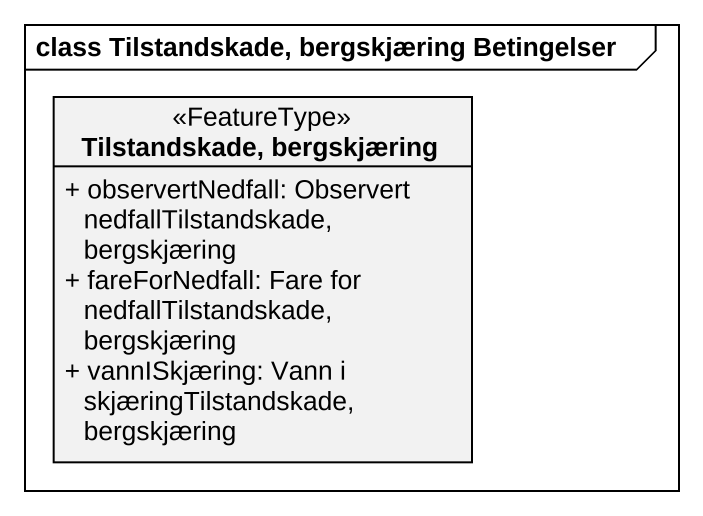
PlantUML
@startuml
mainframe class Tilstandskade, bergskjæring Betingelser
hide circle
hide empty members
skinparam classAttributeIconSize 0
class "Tilstandskade, bergskjæring" as Tilstandskade_bergskjæring <<FeatureType>> {
  + observertNedfall: Observert nedfallTilstandskade, bergskjæring
  + fareForNedfall: Fare for nedfallTilstandskade, bergskjæring
  + vannISkjæring: Vann i skjæringTilstandskade, bergskjæring
}
@enduml
